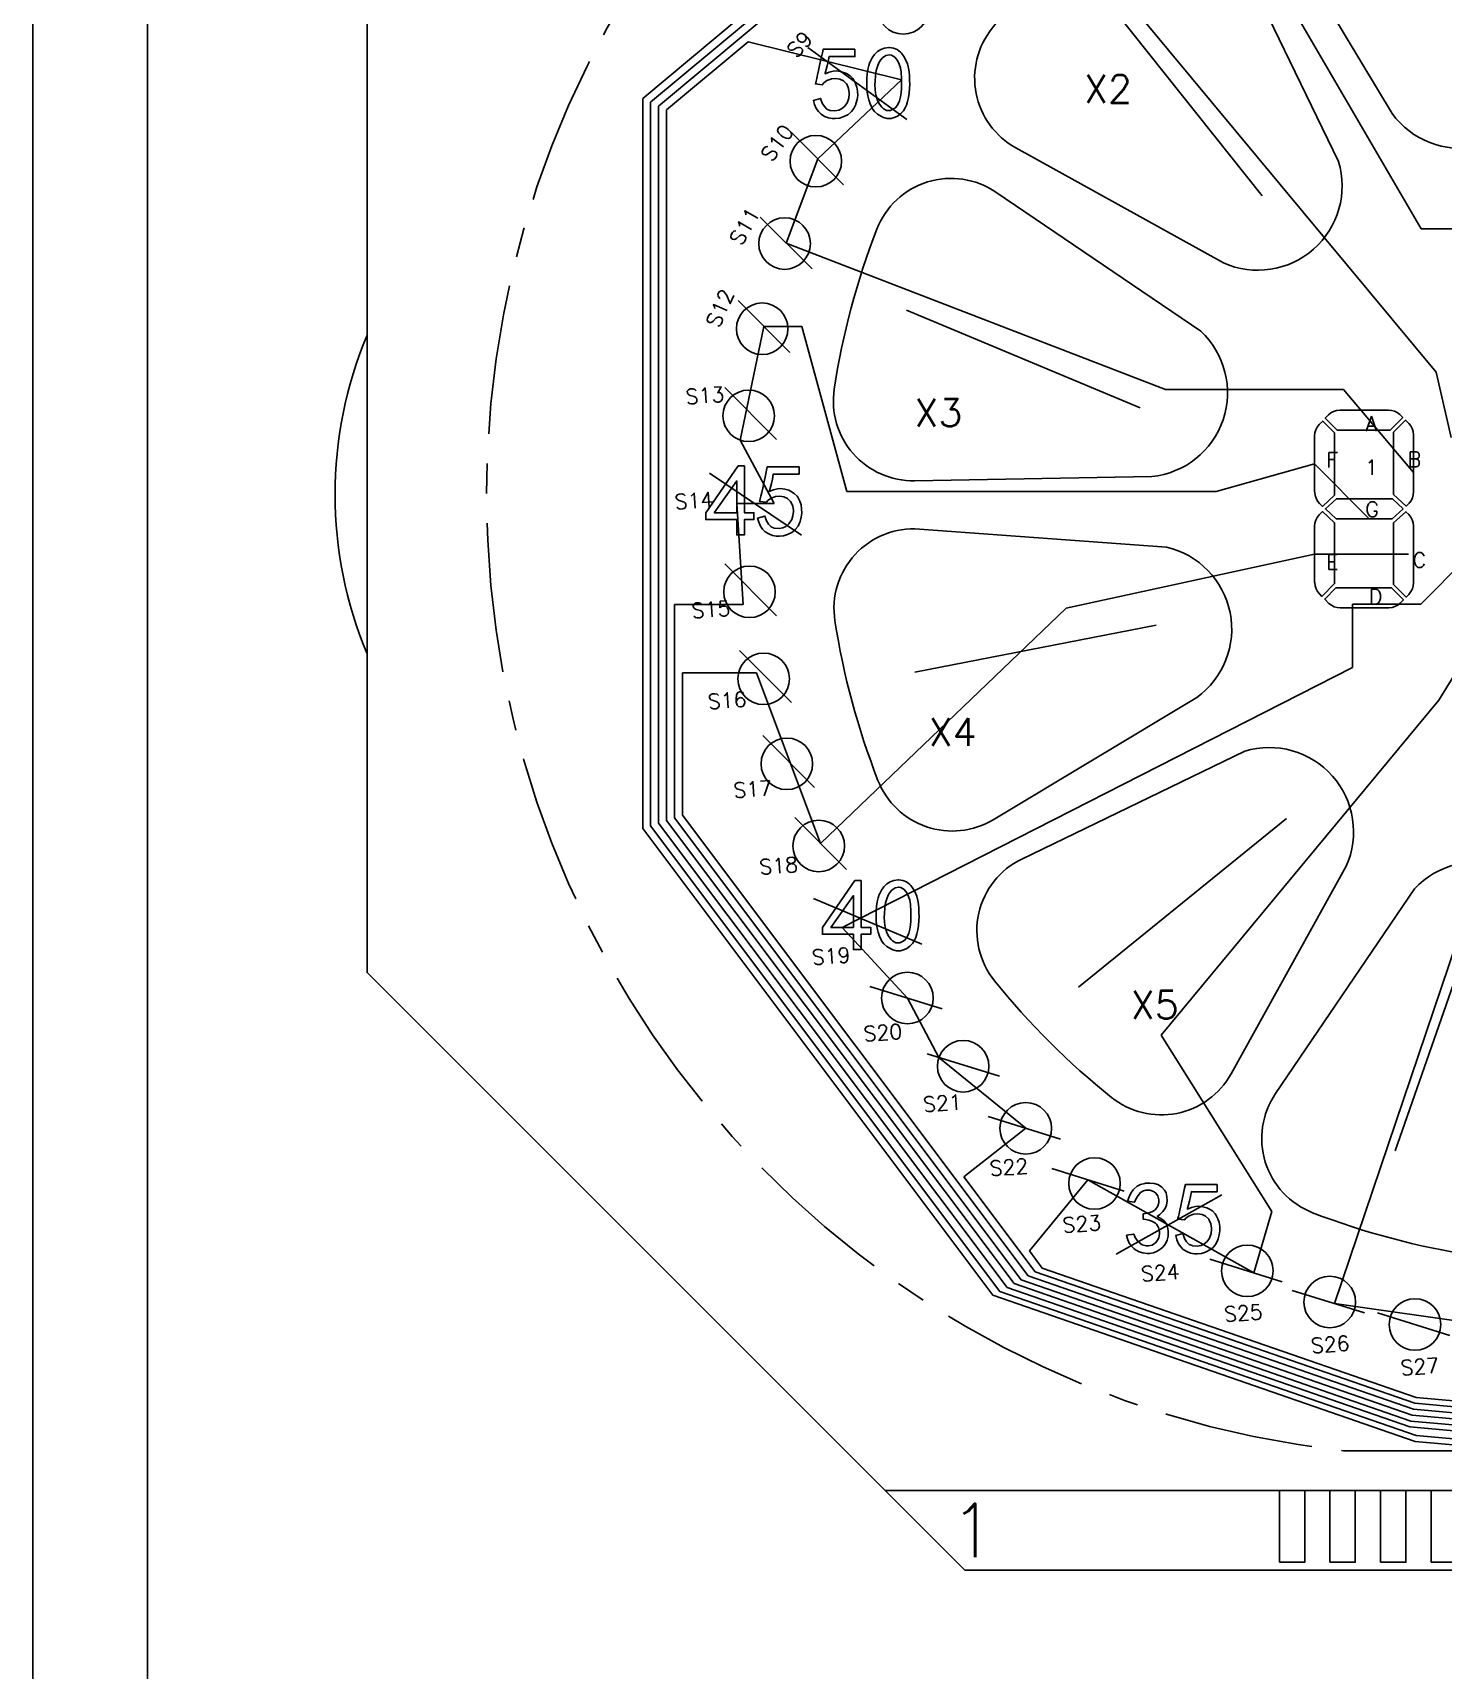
# Model space of a CAD drawing. Header units: millimetres. Extents: x 1653 to 3206, y -200 to 97.
# Drawn here: x 2369.94 to 2405.33, y -113.02 to -71.92 of the extents above; entities that cross this region are included whole.
import ezdxf
from ezdxf.enums import TextEntityAlignment as Align

# ---------------------------------------------------------------- set-up
doc = ezdxf.new("R2010")
doc.units = ezdxf.units.MM
doc.header["$LTSCALE"] = 3
doc.linetypes.add('CENTER', pattern=[2, 1.25, -0.25, 0.25, -0.25])
doc.layers.add('DIM', color=4, linetype='Continuous')
doc.layers.add('SEG', color=3, linetype='Continuous')
doc.styles.add('romans', font='romans.shx')

# ---------------------------------------------------------------- blocks, each defined once
blk = doc.blocks.new('T')
for points in [[(0, 0), (297, 0), (297, 210), (0, 210)], [(4, 4), (293, 4), (293, 206), (4, 206)]]:
    blk.add_lwpolyline(points, close=True)

msp = doc.modelspace()

# ---------------------------------------------------------------- linework, layer by layer
at = {"linetype": 'Continuous'}
msp.add_lwpolyline([(2378.323, -71.51), (2378.323, -95.51), (2393.323, -110.51), (2478.323, -110.51), (2493.323, -95.51), (2493.323, -71.51), (2478.323, -56.51), (2393.323, -56.51)], close=True, dxfattribs=at)
at = {"linetype": 'CENTER'}
msp.add_lwpolyline([(2469.762, -59.51), (2402.823, -59.51, 0.895837), (2402.823, -107.51), (2469.762, -107.51, 0.856686)], format="xyb", close=True, dxfattribs=at)
for points in [[(2401.965, -65.947, 0.464472), (2400.978, -68.84), (2404.046, -73.947, 0.643485), (2407.821, -73.187), (2408.273, -66.99, 0.482284), (2405.972, -64.868, 0.0547)], [(2394.007, -71.808, 0.464472), (2394.599, -74.807), (2399.809, -77.695, 0.643485), (2402.698, -75.15), (2399.991, -69.557, 0.482284), (2396.937, -68.87, 0.0547)], [(2390.046, -80.863, 0.464472), (2392.058, -83.164), (2398.014, -83.06, 0.643485), (2399.244, -79.412), (2394.103, -75.921, 0.482284), (2391.115, -76.853, 0.0547)], [(2391.143, -90.685, 0.464472), (2394.036, -91.672), (2399.142, -88.604, 0.643485), (2398.383, -84.829), (2392.185, -84.377, 0.482284), (2390.063, -86.678, 0.0547)], [(2397.004, -98.643, 0.464472), (2400.002, -98.051), (2402.891, -92.841, 0.643485), (2400.346, -89.952), (2394.753, -92.659, 0.482284), (2394.066, -95.713, 0.0547)], [(2406.059, -102.604, 0.464472), (2408.359, -100.592), (2408.256, -94.636, 0.643485), (2404.607, -93.406), (2401.117, -98.547, 0.482284), (2402.049, -101.535, 0.0547)]]:
    msp.add_lwpolyline(points, format="xyb", close=True)
for points in [[(2390.564, -72.334), (2389.766, -72.334), (2389.748, -72.421), (2389.711, -72.592), (2389.678, -72.742), (2389.65, -72.871), (2389.627, -72.98), (2389.607, -73.066), (2389.593, -73.134), (2389.581, -73.179), (2389.574, -73.204), (2389.746, -73.225), (2389.782, -73.181), (2389.862, -73.119), (2389.957, -73.083), (2389.976, -73.078), (2390.082, -73.068), (2390.18, -73.083), (2390.187, -73.085), (2390.276, -73.129), (2390.352, -73.204), (2390.366, -73.226), (2390.404, -73.319), (2390.422, -73.426), (2390.421, -73.457), (2390.41, -73.563), (2390.382, -73.659), (2390.371, -73.682), (2390.311, -73.767), (2390.23, -73.831), (2390.159, -73.864), (2390.061, -73.88), (2389.948, -73.871), (2389.938, -73.869), (2389.861, -73.836), (2389.798, -73.775), (2389.746, -73.686), (2389.705, -73.568), (2389.523, -73.618), (2389.552, -73.725), (2389.595, -73.822), (2389.649, -73.901), (2389.716, -73.962), (2389.803, -74.019), (2389.898, -74.056), (2389.999, -74.074), (2390.072, -74.075), (2390.175, -74.063), (2390.27, -74.033), (2390.29, -74.025), (2390.383, -73.977), (2390.463, -73.912), (2390.478, -73.897), (2390.539, -73.819), (2390.584, -73.719), (2390.591, -73.701), (2390.619, -73.6), (2390.634, -73.497), (2390.634, -73.493), (2390.629, -73.387), (2390.615, -73.284), (2390.579, -73.191), (2390.533, -73.092), (2390.516, -73.07), (2390.445, -72.999), (2390.352, -72.941), (2390.304, -72.923), (2390.203, -72.895), (2390.099, -72.88), (2390.021, -72.887), (2389.921, -72.909), (2389.817, -72.951), (2389.822, -72.932), (2389.846, -72.846), (2389.87, -72.749), (2389.893, -72.639), (2389.917, -72.517), (2390.564, -72.517)], [(2391.432, -72.294), (2391.413, -72.295), (2391.306, -72.308), (2391.212, -72.341), (2391.129, -72.395), (2391.127, -72.397), (2391.054, -72.469), (2390.994, -72.553), (2390.947, -72.648), (2390.942, -72.66), (2390.913, -72.745), (2390.89, -72.843), (2390.875, -72.952), (2390.867, -73.073), (2390.867, -73.08), (2390.865, -73.207), (2390.867, -73.319), (2390.874, -73.415), (2390.886, -73.497), (2390.888, -73.504), (2390.912, -73.607), (2390.946, -73.706), (2390.988, -73.8), (2390.999, -73.822), (2391.057, -73.9), (2391.134, -73.967), (2391.23, -74.023), (2391.279, -74.046), (2391.377, -74.071), (2391.475, -74.071), (2391.573, -74.043), (2391.63, -74.016), (2391.711, -73.957), (2391.78, -73.883), (2391.836, -73.791), (2391.858, -73.736), (2391.885, -73.646), (2391.908, -73.546), (2391.926, -73.435), (2391.937, -73.315), (2391.939, -73.219), (2391.937, -73.109), (2391.931, -73.004), (2391.922, -72.904), (2391.906, -72.809), (2391.906, -72.808), (2391.88, -72.702), (2391.843, -72.605), (2391.794, -72.516), (2391.735, -72.435), (2391.706, -72.406), (2391.621, -72.343), (2391.53, -72.306)], [(2391.454, -73.869), (2391.361, -73.869), (2391.271, -73.821), (2391.236, -73.79), (2391.179, -73.716), (2391.133, -73.622), (2391.099, -73.508), (2391.085, -73.437), (2391.072, -73.34), (2391.067, -73.237), (2391.069, -73.127), (2391.078, -73.012), (2391.081, -72.994), (2391.1, -72.872), (2391.129, -72.768), (2391.165, -72.679), (2391.21, -72.608), (2391.257, -72.55), (2391.339, -72.494), (2391.432, -72.475), (2391.481, -72.486), (2391.564, -72.532), (2391.634, -72.617), (2391.675, -72.706), (2391.706, -72.804), (2391.725, -72.91), (2391.727, -72.947), (2391.731, -73.047), (2391.734, -73.153), (2391.735, -73.265), (2391.734, -73.324), (2391.725, -73.431), (2391.709, -73.533), (2391.684, -73.629), (2391.641, -73.724), (2391.58, -73.802), (2391.503, -73.851)], [(2402.171, -83.674), (2402.221, -83.734), (2402.294, -83.807), (2402.602, -83.526), (2402.602, -81.966), (2402.302, -81.666), (2402.221, -81.746), (2402.213, -81.755), (2402.165, -81.816), (2402.129, -81.885), (2402.108, -81.96), (2402.1, -82.037), (2402.1, -83.444), (2402.101, -83.455), (2402.11, -83.532), (2402.134, -83.606)], [(2402.508, -81.462), (2402.576, -81.425), (2402.65, -81.401), (2402.728, -81.392), (2402.739, -81.392), (2403.953, -81.392), (2404.031, -81.399), (2404.105, -81.421), (2404.174, -81.456), (2404.235, -81.504), (2404.243, -81.512), (2404.309, -81.578), (2403.995, -81.892), (2402.668, -81.892), (2402.368, -81.593), (2402.448, -81.512)], [(2404.582, -83.443), (2404.582, -82.009), (2404.572, -81.931), (2404.549, -81.857), (2404.511, -81.789), (2404.461, -81.728), (2404.38, -81.647), (2404.081, -81.947), (2404.081, -83.509), (2404.394, -83.801), (2404.461, -83.734), (2404.47, -83.726), (2404.518, -83.665), (2404.553, -83.595), (2404.575, -83.521)], [(2387.79, -82.787), (2387.638, -82.787), (2386.821, -83.97), (2386.821, -84.141), (2387.598, -84.141), (2387.598, -84.526), (2387.79, -84.526), (2387.79, -84.141), (2388.032, -84.141), (2388.032, -83.97), (2387.79, -83.97)], [(2389.163, -82.817), (2388.366, -82.817), (2388.347, -82.903), (2388.31, -83.074), (2388.278, -83.225), (2388.25, -83.354), (2388.226, -83.461), (2388.206, -83.549), (2388.191, -83.615), (2388.181, -83.662), (2388.173, -83.687), (2388.345, -83.706), (2388.381, -83.663), (2388.462, -83.601), (2388.557, -83.565), (2388.575, -83.561), (2388.682, -83.55), (2388.779, -83.565), (2388.785, -83.567), (2388.875, -83.612), (2388.95, -83.687), (2388.965, -83.708), (2389.003, -83.8), (2389.022, -83.909), (2389.021, -83.94), (2389.009, -84.046), (2388.981, -84.141), (2388.969, -84.165), (2388.909, -84.249), (2388.83, -84.313), (2388.758, -84.346), (2388.66, -84.362), (2388.547, -84.353), (2388.537, -84.351), (2388.461, -84.319), (2388.397, -84.258), (2388.345, -84.168), (2388.305, -84.05), (2388.123, -84.101), (2388.152, -84.207), (2388.194, -84.305), (2388.249, -84.384), (2388.315, -84.444), (2388.403, -84.501), (2388.498, -84.539), (2388.597, -84.556), (2388.671, -84.557), (2388.775, -84.544), (2388.87, -84.515), (2388.889, -84.508), (2388.982, -84.46), (2389.062, -84.394), (2389.076, -84.38), (2389.138, -84.301), (2389.183, -84.202), (2389.189, -84.184), (2389.218, -84.081), (2389.234, -83.979), (2389.234, -83.976), (2389.228, -83.869), (2389.213, -83.767), (2389.179, -83.674), (2389.132, -83.575), (2389.116, -83.551), (2389.044, -83.482), (2388.95, -83.423), (2388.903, -83.405), (2388.802, -83.378), (2388.698, -83.362), (2388.621, -83.368), (2388.521, -83.392), (2388.415, -83.434), (2388.421, -83.414), (2388.445, -83.329), (2388.469, -83.231), (2388.493, -83.121), (2388.516, -82.999), (2389.163, -82.999)], [(2387.033, -83.97), (2387.598, -83.17), (2387.598, -83.97)], [(2404.322, -83.869), (2404.042, -84.12), (2402.639, -84.12), (2402.372, -83.87), (2402.648, -83.618), (2404.053, -83.618)], [(2402.171, -85.944), (2402.221, -86.003), (2402.283, -86.066), (2402.602, -85.747), (2402.602, -84.22), (2402.299, -83.937), (2402.221, -84.016), (2402.213, -84.024), (2402.165, -84.085), (2402.129, -84.154), (2402.108, -84.229), (2402.1, -84.306), (2402.1, -85.713), (2402.101, -85.724), (2402.11, -85.801), (2402.134, -85.875)], [(2404.461, -84.016), (2404.388, -83.943), (2404.081, -84.218), (2404.081, -85.767), (2404.397, -86.083), (2404.464, -86.016), (2404.517, -85.948), (2404.553, -85.879), (2404.575, -85.805), (2404.582, -85.727), (2404.582, -84.306), (2404.582, -84.295), (2404.572, -84.218), (2404.549, -84.144), (2404.511, -84.075)], [(2404.184, -86.285), (2404.116, -86.322), (2404.042, -86.346), (2403.965, -86.356), (2403.953, -86.356), (2402.743, -86.356), (2402.665, -86.349), (2402.591, -86.327), (2402.522, -86.291), (2402.46, -86.242), (2402.353, -86.136), (2402.634, -85.854), (2404.028, -85.854), (2404.327, -86.153), (2404.244, -86.235)], [(2390.718, -93.194), (2390.566, -93.194), (2389.749, -94.377), (2389.749, -94.548), (2390.526, -94.548), (2390.526, -94.933), (2390.718, -94.933), (2390.718, -94.548), (2390.96, -94.548), (2390.96, -94.377), (2390.718, -94.377)], [(2391.666, -93.183), (2391.648, -93.185), (2391.54, -93.198), (2391.446, -93.231), (2391.364, -93.285), (2391.361, -93.287), (2391.288, -93.359), (2391.228, -93.443), (2391.182, -93.538), (2391.177, -93.55), (2391.148, -93.635), (2391.125, -93.733), (2391.109, -93.842), (2391.101, -93.963), (2391.101, -93.97), (2391.099, -94.097), (2391.101, -94.208), (2391.108, -94.305), (2391.121, -94.387), (2391.123, -94.393), (2391.147, -94.497), (2391.181, -94.596), (2391.222, -94.69), (2391.233, -94.712), (2391.291, -94.79), (2391.369, -94.857), (2391.465, -94.913), (2391.513, -94.936), (2391.612, -94.961), (2391.71, -94.961), (2391.808, -94.933), (2391.865, -94.906), (2391.945, -94.847), (2392.014, -94.773), (2392.07, -94.681), (2392.092, -94.626), (2392.12, -94.536), (2392.143, -94.436), (2392.16, -94.325), (2392.172, -94.205), (2392.174, -94.109), (2392.172, -93.999), (2392.165, -93.894), (2392.156, -93.794), (2392.141, -93.699), (2392.141, -93.698), (2392.115, -93.592), (2392.078, -93.494), (2392.029, -93.406), (2391.969, -93.325), (2391.94, -93.296), (2391.855, -93.233), (2391.764, -93.196)], [(2389.96, -94.377), (2390.526, -93.578), (2390.526, -94.377)], [(2391.688, -94.759), (2391.595, -94.759), (2391.505, -94.711), (2391.47, -94.68), (2391.413, -94.606), (2391.368, -94.512), (2391.334, -94.398), (2391.319, -94.327), (2391.307, -94.23), (2391.302, -94.127), (2391.304, -94.017), (2391.313, -93.902), (2391.315, -93.884), (2391.335, -93.762), (2391.364, -93.658), (2391.4, -93.569), (2391.444, -93.498), (2391.492, -93.44), (2391.573, -93.384), (2391.666, -93.365), (2391.716, -93.376), (2391.799, -93.422), (2391.869, -93.507), (2391.909, -93.596), (2391.94, -93.694), (2391.96, -93.8), (2391.962, -93.837), (2391.966, -93.937), (2391.968, -94.043), (2391.969, -94.155), (2391.968, -94.214), (2391.96, -94.321), (2391.943, -94.423), (2391.918, -94.518), (2391.875, -94.614), (2391.814, -94.692), (2391.738, -94.741)], [(2397.966, -100.794), (2397.856, -100.798), (2397.837, -100.8), (2397.733, -100.827), (2397.645, -100.873), (2397.574, -100.939), (2397.55, -100.966), (2397.491, -101.048), (2397.442, -101.14), (2397.401, -101.243), (2397.583, -101.273), (2397.614, -101.196), (2397.669, -101.1), (2397.733, -101.031), (2397.805, -100.99), (2397.862, -100.974), (2397.961, -100.969), (2398.058, -101), (2398.107, -101.036), (2398.165, -101.113), (2398.189, -101.212), (2398.188, -101.278), (2398.164, -101.375), (2398.108, -101.455), (2398.091, -101.47), (2398.014, -101.515), (2397.915, -101.547), (2397.796, -101.567), (2397.796, -101.698), (2397.82, -101.702), (2397.937, -101.726), (2398.034, -101.759), (2398.108, -101.799), (2398.134, -101.824), (2398.186, -101.909), (2398.209, -102.011), (2398.209, -102.068), (2398.188, -102.168), (2398.139, -102.254), (2398.107, -102.292), (2398.025, -102.347), (2397.927, -102.365), (2397.872, -102.365), (2397.775, -102.342), (2397.695, -102.285), (2397.664, -102.254), (2397.605, -102.171), (2397.563, -102.072), (2397.381, -102.103), (2397.402, -102.19), (2397.441, -102.287), (2397.495, -102.369), (2397.563, -102.436), (2397.607, -102.47), (2397.695, -102.518), (2397.792, -102.547), (2397.896, -102.558), (2397.959, -102.558), (2398.058, -102.541), (2398.152, -102.504), (2398.24, -102.446), (2398.293, -102.397), (2398.354, -102.318), (2398.396, -102.226), (2398.421, -102.123), (2398.423, -102.108), (2398.424, -101.993), (2398.406, -101.894), (2398.371, -101.809), (2398.32, -101.744), (2398.242, -101.678), (2398.149, -101.628), (2398.213, -101.582), (2398.292, -101.509), (2398.348, -101.429), (2398.381, -101.344), (2398.397, -101.24), (2398.394, -101.138), (2398.371, -101.041), (2398.333, -100.974), (2398.265, -100.898), (2398.179, -100.838), (2398.164, -100.832), (2398.07, -100.805)], [(2399.654, -100.829), (2398.856, -100.829), (2398.837, -100.916), (2398.8, -101.086), (2398.768, -101.236), (2398.74, -101.365), (2398.716, -101.474), (2398.697, -101.561), (2398.681, -101.628), (2398.671, -101.673), (2398.664, -101.698), (2398.835, -101.719), (2398.871, -101.675), (2398.952, -101.613), (2399.047, -101.577), (2399.066, -101.573), (2399.172, -101.561), (2399.269, -101.577), (2399.275, -101.579), (2399.365, -101.624), (2399.441, -101.698), (2399.455, -101.72), (2399.493, -101.813), (2399.512, -101.92), (2399.511, -101.951), (2399.5, -102.058), (2399.472, -102.152), (2399.459, -102.177), (2399.399, -102.261), (2399.32, -102.325), (2399.249, -102.358), (2399.15, -102.375), (2399.038, -102.365), (2399.027, -102.363), (2398.951, -102.331), (2398.887, -102.269), (2398.835, -102.18), (2398.795, -102.062), (2398.613, -102.112), (2398.642, -102.219), (2398.684, -102.317), (2398.739, -102.395), (2398.805, -102.456), (2398.893, -102.513), (2398.988, -102.55), (2399.087, -102.568), (2399.162, -102.569), (2399.265, -102.556), (2399.36, -102.528), (2399.38, -102.519), (2399.473, -102.471), (2399.552, -102.406), (2399.567, -102.392), (2399.629, -102.313), (2399.673, -102.213), (2399.679, -102.195), (2399.708, -102.094), (2399.724, -101.991), (2399.724, -101.987), (2399.719, -101.881), (2399.703, -101.778), (2399.669, -101.686), (2399.623, -101.586), (2399.606, -101.564), (2399.535, -101.493), (2399.441, -101.435), (2399.393, -101.417), (2399.292, -101.389), (2399.189, -101.374), (2399.111, -101.381), (2399.011, -101.403), (2398.906, -101.445), (2398.912, -101.426), (2398.935, -101.34), (2398.959, -101.243), (2398.983, -101.133), (2399.007, -101.011), (2399.654, -101.011)], [(2401.215, -110.31), (2401.215, -108.51), (2401.85, -108.51), (2401.85, -110.31)], [(2402.485, -110.31), (2402.485, -108.51), (2403.12, -108.51), (2403.12, -110.31)], [(2403.755, -110.31), (2403.755, -108.51), (2404.39, -108.51), (2404.39, -110.31)], [(2405.025, -110.31), (2405.025, -108.51), (2405.66, -108.51), (2405.66, -110.31)]]:
    msp.add_lwpolyline(points, close=True)
at = {"linetype": 'Continuous'}
msp.add_lwpolyline([(2378.323, -79.51, 0.2), (2378.323, -87.51)], format="xyb", dxfattribs=at)
msp.add_lwpolyline([(2391.323, -108.51), (2480.323, -108.51)])
for centre in [(2391.777, -71.309), (2389.584, -75.144), (2388.8, -77.212), (2388.237, -79.35), (2387.9, -81.536), (2387.919, -85.953), (2388.274, -88.136), (2388.856, -90.27), (2389.657, -92.331), (2391.882, -96.148), (2393.281, -97.86), (2394.851, -99.418), (2396.576, -100.802), (2400.411, -102.995), (2402.479, -103.778), (2404.617, -104.342)]:
    msp.add_circle(centre, 0.647)
at = {"layer": 'DIM'}
for p, q in [((2400.779, -76.014), (2397.111, -71.408)), ((2389.386, -72.295), (2391.865, -74.095)), ((2388.981, -74.432), (2390.28, -75.735)), ((2388.189, -76.547), (2389.488, -77.85)), ((2387.634, -78.639), (2388.933, -79.942)), ((2397.718, -81.335), (2391.862, -78.88)), ((2387.298, -80.825), (2388.596, -82.128)), ((2386.913, -82.975), (2389.225, -84.53)), ((2387.303, -85.253), (2388.601, -86.556)), ((2398.124, -86.792), (2392.067, -87.969)), ((2387.671, -87.425), (2388.97, -88.728)), ((2388.253, -89.559), (2389.551, -90.862)), ((2389.054, -91.62), (2390.352, -92.923)), ((2401.391, -91.643), (2396.175, -95.879)), ((2389.524, -93.65), (2392.245, -94.799)), ((2406.069, -94.4), (2404.117, -99.982)), ((2390.939, -95.855), (2392.755, -96.423)), ((2392.374, -97.545), (2394.191, -98.113)), ((2393.908, -99.125), (2395.725, -99.693)), ((2395.502, -100.428), (2397.319, -100.995)), ((2397.12, -102.573), (2399.771, -101.088)), ((2399.468, -102.702), (2401.284, -103.27)), ((2401.536, -103.486), (2403.352, -104.053)), ((2403.674, -104.049), (2405.491, -104.617))]:
    msp.add_line(p, q, dxfattribs=at)
at = {"layer": 'SEG', "ltscale": 5.567185}
for p, q in [((2385.239, -73.573), (2398.4, -62.572)), ((2385.439, -73.666), (2398.473, -62.772)), ((2399.452, -67.717), (2404.772, -76.841)), ((2394.875, -68.065), (2405.149, -80.443)), ((2385.639, -73.76), (2390.342, -69.829)), ((2385.839, -73.853), (2387.883, -72.145)), ((2387.883, -72.145), (2391.733, -73.1)), ((2391.733, -73.1), (2389.631, -75.084)), ((2385.239, -73.573), (2385.239, -91.889)), ((2385.439, -73.666), (2385.439, -91.822)), ((2385.639, -73.76), (2385.639, -91.756)), ((2385.839, -73.853), (2385.839, -91.689)), ((2389.631, -75.084), (2388.838, -77.199)), ((2404.772, -76.841), (2408.522, -76.841)), ((2388.838, -77.199), (2398.359, -80.871)), ((2387.686, -82.147), (2388.283, -79.291)), ((2388.283, -79.291), (2389.23, -79.291)), ((2389.23, -79.291), (2390.36, -83.434)), ((2405.149, -80.443), (2405.527, -82.078)), ((2398.359, -80.871), (2402.827, -80.871)), ((2402.827, -80.871), (2404.582, -82.954)), ((2388.539, -83.732), (2387.686, -82.147)), ((2399.633, -83.434), (2402.1, -82.74)), ((2402.1, -82.74), (2403.465, -84.12)), ((2387.757, -86.27), (2387.598, -83.732)), ((2387.598, -83.732), (2388.539, -83.732)), ((2390.36, -83.434), (2399.633, -83.434)), ((2395.862, -86.362), (2402.1, -85.01)), ((2402.1, -85.01), (2404.453, -85.01)), ((2404.766, -86.265), (2405.89, -85.128)), ((2386.039, -86.27), (2387.757, -86.27)), ((2386.039, -86.27), (2386.039, -91.622)), ((2403.049, -87.848), (2403.049, -86.265)), ((2403.049, -86.265), (2404.766, -86.265)), ((2389.703, -92.272), (2395.862, -86.362)), ((2405.213, -88.674), (2406.636, -86.356)), ((2390.243, -94.377), (2403.049, -87.848)), ((2386.239, -87.982), (2388.098, -87.982)), ((2386.239, -87.982), (2386.239, -91.556)), ((2388.098, -87.982), (2389.703, -92.272)), ((2398.253, -97.081), (2405.213, -88.674)), ((2386.039, -91.622), (2394.735, -103.217)), ((2386.239, -91.556), (2394.912, -103.12)), ((2385.239, -91.889), (2394.028, -103.607)), ((2385.439, -91.822), (2394.204, -103.51)), ((2385.639, -91.756), (2394.381, -103.412)), ((2385.839, -91.689), (2394.558, -103.315)), ((2402.594, -103.817), (2406.542, -92.141)), ((2391.882, -96.148), (2390.243, -94.377)), ((2392.673, -97.639), (2391.882, -96.148)), ((2401.022, -101.509), (2398.253, -97.081)), ((2394.851, -99.418), (2392.673, -97.639)), ((2393.298, -100.634), (2394.851, -99.418)), ((2393.298, -100.634), (2395.089, -103.022)), ((2394.942, -102.493), (2396.41, -100.712)), ((2396.41, -100.712), (2400.57, -103.046)), ((2400.57, -103.046), (2401.022, -101.509)), ((2394.942, -102.493), (2395.266, -102.925)), ((2394.912, -103.12), (2404.581, -106.468)), ((2395.089, -103.022), (2404.613, -106.32)), ((2395.266, -102.925), (2404.645, -106.173)), ((2394.204, -103.51), (2404.651, -107.127)), ((2394.381, -103.412), (2404.486, -106.911)), ((2394.558, -103.315), (2404.517, -106.764)), ((2394.735, -103.217), (2404.549, -106.616)), ((2394.028, -103.607), (2404.619, -107.275)), ((2409.588, -104.806), (2402.594, -103.817)), ((2404.613, -106.32), (2416.773, -107.429)), ((2404.645, -106.173), (2418.043, -107.395)), ((2404.517, -106.764), (2412.963, -107.534)), ((2404.549, -106.616), (2414.233, -107.499)), ((2404.581, -106.468), (2415.503, -107.464)), ((2404.486, -106.911), (2411.693, -107.569)), ((2404.651, -107.127), (2410.423, -107.654)), ((2404.619, -107.275), (2409.153, -107.688))]:
    msp.add_line(p, q, dxfattribs=at)

# ---------------------------------------------------------------- block references
at = {"xscale": 0.7200000000000001, "yscale": 0.7200000000000001, "zscale": 0.7200000000000001}
msp.add_blockref('T', (2369.936, -199.603), dxfattribs=at)

# ---------------------------------------------------------------- texts
at = {"style": 'romans'}
msp.add_text('1', height=1.346, dxfattribs=at).set_placement((2393.524, -109.51), align=Align.MIDDLE)
at = {"layer": 'DIM', "style": 'romans'}
for s, rotation, p in [('S9', 48, (2389.178, -72.211)), ('S10', 54, (2388.612, -74.684)), ('S11', 60, (2387.799, -76.776)), ('S12', 66, (2387.181, -78.833)), ('S13', 4.0052, (2386.802, -81.024)), ('S14', 4.0052, (2386.525, -83.662)), ('S15', 4.0052, (2386.952, -86.396)), ('S16', 4.0052, (2387.359, -88.677)), ('S17', 4.0052, (2388.002, -90.904)), ('S18', 4.0052, (2388.65, -92.827)), ('S19', 4.0052, (2389.966, -95.095)), ('S20', 4.0052, (2391.266, -97.014)), ('S21', 4.0052, (2392.759, -98.786)), ('S22', 4.0052, (2394.429, -100.393)), ('S23', 4.0052, (2396.258, -101.816)), ('S24', 4.0052, (2398.225, -103.041)), ('S25', 4.0052, (2400.31, -104.053)), ('S26', 4.0052, (2402.49, -104.841)), ('S27', 4.0052, (2404.739, -105.398))]:
    msp.add_text(s, height=0.377, rotation=rotation, dxfattribs=at).set_placement(p, align=Align.MIDDLE)
for s, height, p in [('X2', 0.7003, (2396.916, -73.327)), ('X3', 0.7003, (2392.661, -81.455)), ('A', 0.377, (2403.526, -81.734)), ('F', 0.377, (2402.54, -82.642)), ('B', 0.377, (2404.605, -82.627)), ('1', 0.377, (2403.526, -82.832)), ('G', 0.377, (2403.543, -83.881)), ('E', 0.377, (2402.544, -85.208)), ('C', 0.377, (2404.725, -85.155)), ('D', 0.377, (2403.628, -86.073)), ('X4', 0.7003, (2393.018, -89.471)), ('X5', 0.7003, (2398.089, -96.318))]:
    msp.add_text(s, height=height, dxfattribs=at).set_placement(p, align=Align.MIDDLE)

doc.saveas('drawing.dxf')
